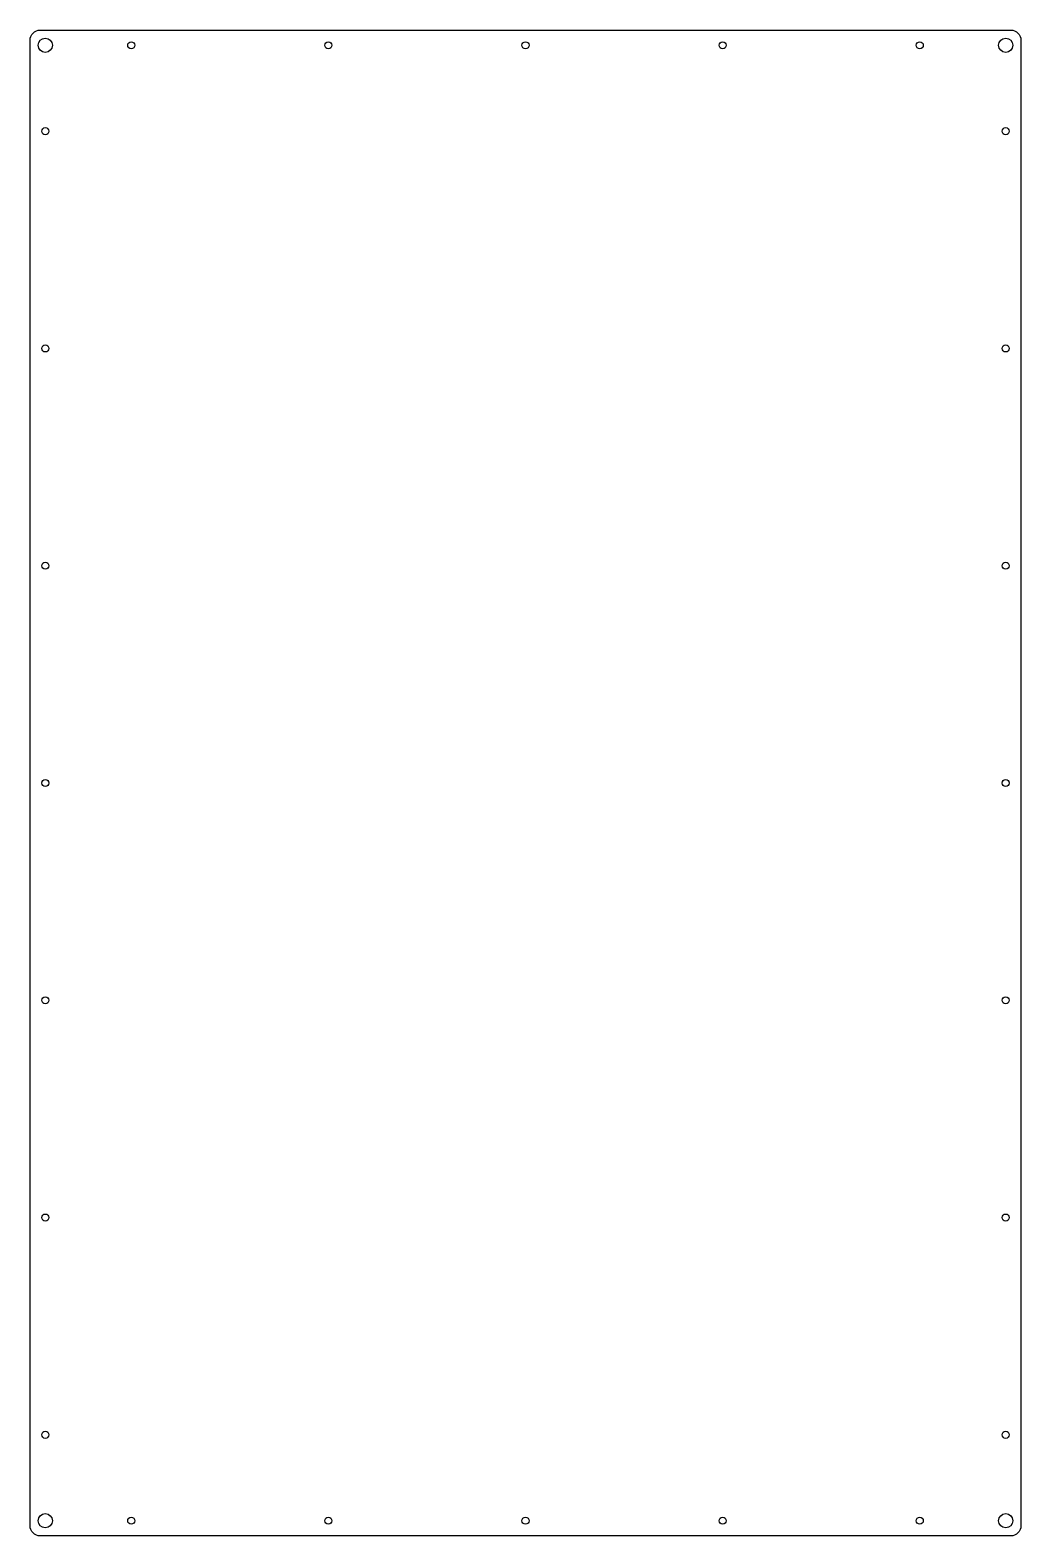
# Model space of a CAD drawing. Header units: millimetres. Extents: x -490 to 0, y -294 to 451.
import ezdxf

# ---------------------------------------------------------------- set-up
doc = ezdxf.new("R2010")
doc.units = ezdxf.units.MM
doc.layers.get('0').update_dxf_attribs({"linetype": 'CONTINUOUS'})

msp = doc.modelspace()

# ---------------------------------------------------------------- linework, layer by layer
msp.add_lwpolyline([(-490, 446.35, -0.414214), (-485, 451.35), (-5, 451.35, -0.414214), (0, 446.35), (0, -288.65, -0.414214), (-5, -293.65), (-485, -293.65, -0.414214), (-490, -288.65)], format="xyb", close=True)
for centre, radius in [((-482.5, 443.85), 3.5), ((-7.5, 443.85), 3.5), ((-440, 443.85), 1.75), ((-342.5, 443.85), 1.75), ((-245, 443.85), 1.75), ((-147.5, 443.85), 1.75), ((-50, 443.85), 1.75), ((-482.5, 401.35), 1.75), ((-7.5, 401.35), 1.75), ((-482.5, 293.85), 1.75), ((-7.5, 293.85), 1.75), ((-482.5, 186.35), 1.75), ((-7.5, 186.35), 1.75), ((-482.5, 78.85), 1.75), ((-7.5, 78.85), 1.75), ((-482.5, -28.65), 1.75), ((-7.5, -28.65), 1.75), ((-482.5, -136.15), 1.75), ((-7.5, -136.15), 1.75), ((-482.5, -243.65), 1.75), ((-7.5, -243.65), 1.75), ((-482.5, -286.15), 3.5), ((-7.5, -286.15), 3.5), ((-440, -286.15), 1.75), ((-342.5, -286.15), 1.75), ((-245, -286.15), 1.75), ((-147.5, -286.15), 1.75), ((-50, -286.15), 1.75)]:
    msp.add_circle(centre, radius)

doc.saveas('drawing.dxf')
